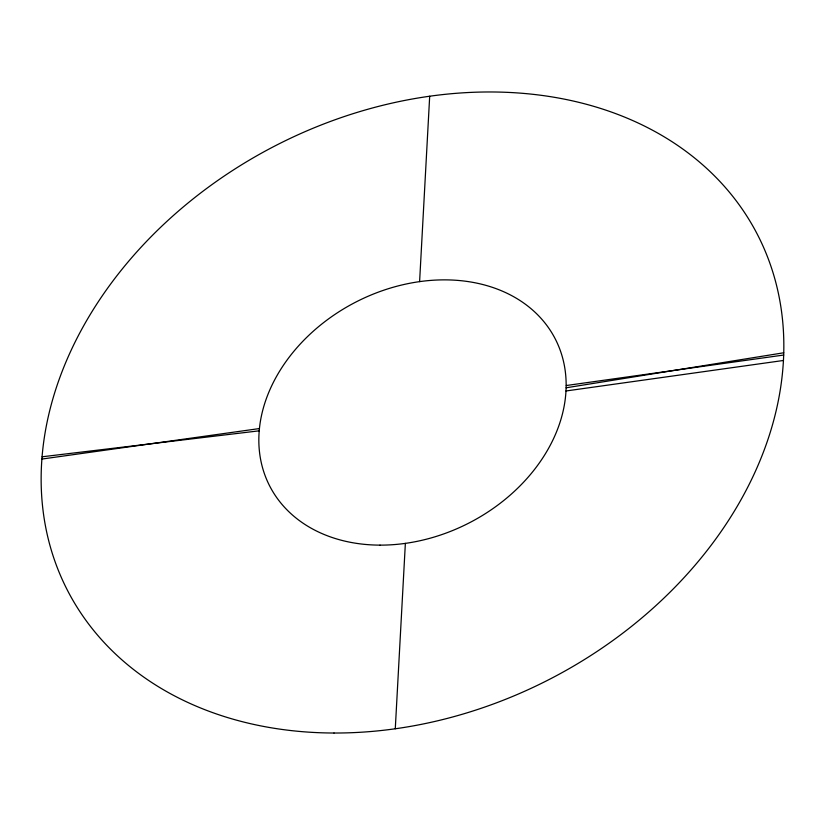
<?xml version="1.0" encoding="UTF-8"?>
<svg xmlns="http://www.w3.org/2000/svg" width="825" height="825" viewBox="0 0 825 825"><rect width="100%" height="100%" fill="white"/><g stroke="black" fill="none" stroke-linecap="round" stroke-linejoin="round"><path stroke-width="1.24" d="M395.278 728.774L405.364 543.376M419.605 281.624L429.691 96.226M566.115 387.791L783.75 352.78M41.889 459.061L259.287 428.577M566.28 385.522L783.74 355.028M565.981 390.978L783.441 360.473M42.065 456.792L259.205 430.825M334.001 733.023A388.162 299.949 -27.3 0 0 766.064 253.234A388.162 299.949 -27.3 0 0 137.393 251.243A388.162 299.949 -27.3 0 0 334.001 733.023M380.005 545.129A160.617 124.121 -27.3 0 0 558.793 346.593A160.617 124.121 -27.3 0 0 298.65 345.778A160.617 124.121 -27.3 0 0 380.005 545.129"/></g></svg>
